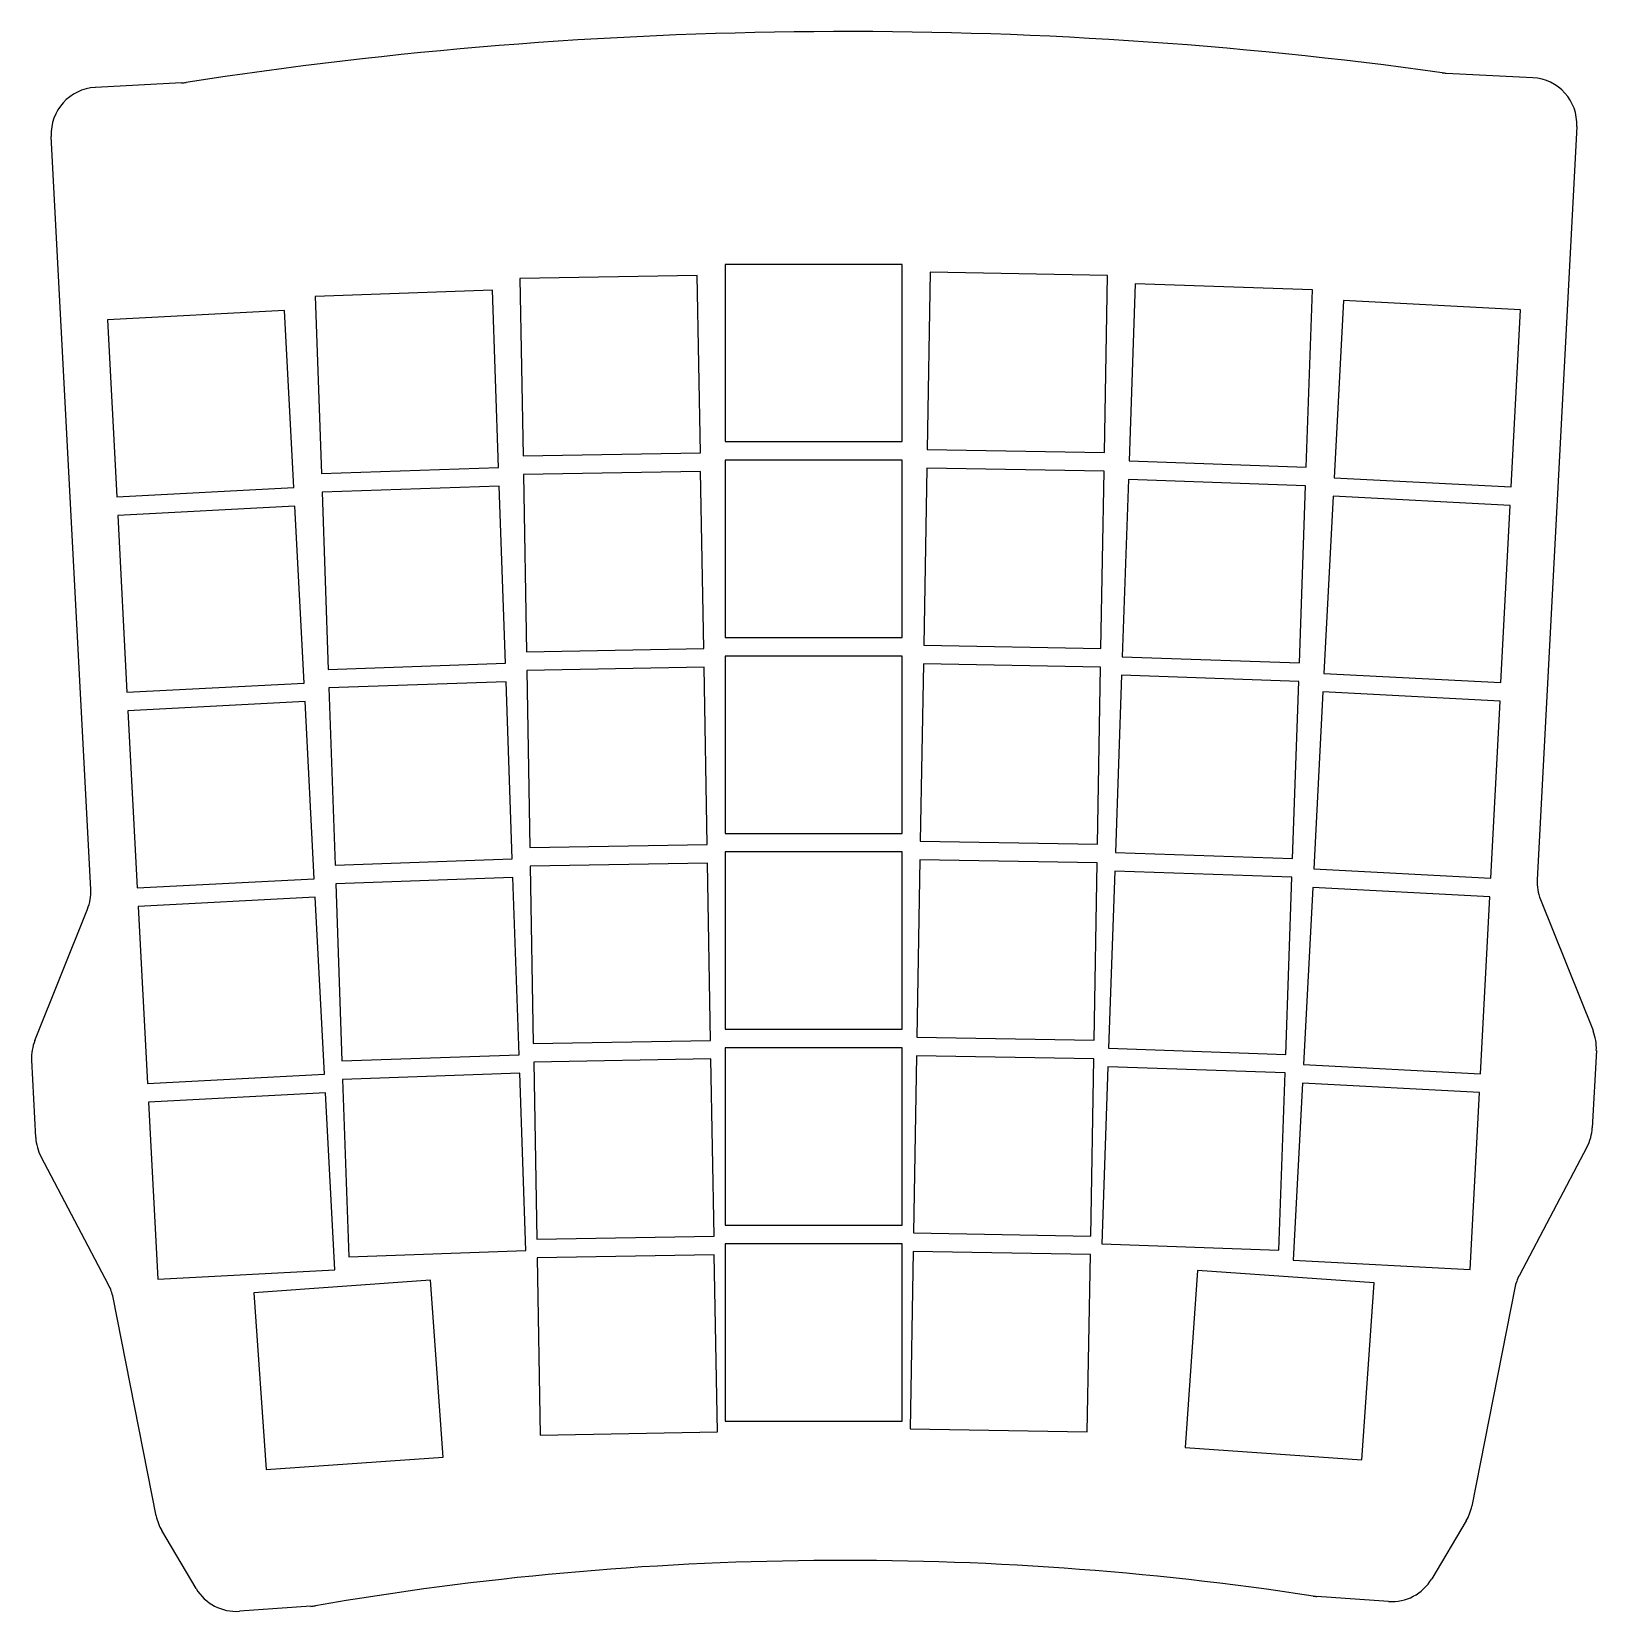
# Model space of a CAD drawing. Header units: millimetres. Extents: x 26 to 194, y -225 to -55.
import ezdxf

# ---------------------------------------------------------------- set-up
doc = ezdxf.new("R2010")
doc.units = ezdxf.units.MM

msp = doc.modelspace()

# ---------------------------------------------------------------- linework, layer by layer
at = {"linetype": 'CONTINUOUS'}
for p, q in [((42.08, -60.63), (32.82, -61.11)), ((177.97, -59.58), (187.27, -60.06)), ((192, -65.32), (187.76, -146.26)), ((32.33, -147.31), (28.09, -66.37)), ((97.49, -81.33), (78.45, -81.66)), ((97.83, -100.38), (97.49, -81.33)), ((119.53, -80.13), (100.48, -80.13)), ((100.48, -80.13), (100.48, -99.18)), ((119.53, -99.18), (119.53, -80.13)), ((122.53, -80.98), (122.2, -100.03)), ((141.58, -81.31), (122.53, -80.98)), ((141.25, -100.36), (141.58, -81.31)), ((75.48, -82.91), (56.45, -83.58)), ((76.15, -101.95), (75.48, -82.91)), ((78.45, -81.66), (78.78, -100.71)), ((144.57, -82.22), (143.9, -101.25)), ((163.61, -82.88), (144.57, -82.22)), ((162.94, -101.92), (163.61, -82.88)), ((56.45, -83.58), (57.11, -102.62)), ((166.94, -84.03), (165.94, -103.06)), ((185.96, -85.03), (166.94, -84.03)), ((53.15, -85.08), (34.13, -86.08)), ((34.13, -86.08), (35.12, -105.1)), ((54.15, -104.1), (53.15, -85.08)), ((184.96, -104.05), (185.96, -85.03)), ((100.48, -99.18), (119.53, -99.18)), ((122.2, -100.03), (141.25, -100.36)), ((78.78, -100.71), (97.83, -100.38)), ((119.53, -101.18), (100.48, -101.18)), ((100.48, -101.18), (100.48, -120.23)), ((119.53, -120.23), (119.53, -101.18)), ((143.9, -101.25), (162.94, -101.92)), ((57.11, -102.62), (76.15, -101.95)), ((97.86, -102.38), (78.81, -102.71)), ((78.81, -102.71), (79.15, -121.76)), ((98.19, -121.42), (97.86, -102.38)), ((122.16, -102.03), (121.83, -121.07)), ((141.21, -102.36), (122.16, -102.03)), ((140.88, -121.41), (141.21, -102.36)), ((143.83, -103.25), (143.17, -122.29)), ((162.87, -103.92), (143.83, -103.25)), ((165.94, -103.06), (184.96, -104.05)), ((35.12, -105.1), (54.15, -104.1)), ((76.22, -103.95), (57.18, -104.62)), ((57.18, -104.62), (57.84, -123.65)), ((76.88, -122.99), (76.22, -103.95)), ((162.21, -122.96), (162.87, -103.92)), ((165.83, -105.05), (164.84, -124.08)), ((184.86, -106.05), (165.83, -105.05)), ((54.25, -106.1), (35.23, -107.1)), ((55.25, -125.13), (54.25, -106.1)), ((183.86, -125.07), (184.86, -106.05)), ((35.23, -107.1), (36.22, -126.12)), ((100.48, -120.23), (119.53, -120.23)), ((79.15, -121.76), (98.19, -121.42)), ((119.53, -122.23), (100.48, -122.23)), ((100.48, -122.23), (100.48, -141.28)), ((119.53, -141.28), (119.53, -122.23)), ((121.83, -121.07), (140.88, -121.41)), ((57.84, -123.65), (76.88, -122.99)), ((98.23, -123.42), (79.18, -123.76)), ((79.18, -123.76), (79.51, -142.8)), ((98.56, -142.47), (98.23, -123.42)), ((121.8, -123.07), (121.46, -142.12)), ((140.84, -123.41), (121.8, -123.07)), ((140.51, -142.45), (140.84, -123.41)), ((143.17, -122.29), (162.21, -122.96)), ((36.22, -126.12), (55.25, -125.13)), ((76.95, -124.99), (57.91, -125.65)), ((77.62, -144.03), (76.95, -124.99)), ((143.1, -124.29), (142.43, -143.33)), ((162.14, -124.95), (143.1, -124.29)), ((161.47, -143.99), (162.14, -124.95)), ((164.84, -124.08), (183.86, -125.07)), ((55.35, -127.12), (36.33, -128.12)), ((56.35, -146.15), (55.35, -127.12)), ((57.91, -125.65), (58.58, -144.69)), ((164.73, -126.08), (163.74, -145.1)), ((183.76, -127.07), (164.73, -126.08)), ((182.76, -146.1), (183.76, -127.07)), ((36.33, -128.12), (37.33, -147.14)), ((79.51, -142.8), (98.56, -142.47)), ((100.48, -141.28), (119.53, -141.28)), ((121.46, -142.12), (140.51, -142.45)), ((58.58, -144.69), (77.62, -144.03)), ((119.53, -143.28), (100.48, -143.28)), ((100.48, -143.28), (100.48, -162.33)), ((119.53, -162.33), (119.53, -143.28)), ((121.43, -144.12), (121.1, -163.17)), ((140.48, -144.45), (121.43, -144.12)), ((142.43, -143.33), (161.47, -143.99)), ((98.6, -144.47), (79.55, -144.8)), ((79.55, -144.8), (79.88, -163.85)), ((98.93, -163.52), (98.6, -144.47)), ((140.14, -163.5), (140.48, -144.45)), ((142.36, -145.33), (141.7, -164.37)), ((161.4, -145.99), (142.36, -145.33)), ((160.74, -165.03), (161.4, -145.99)), ((163.74, -145.1), (182.76, -146.1)), ((37.33, -147.14), (56.35, -146.15)), ((77.69, -146.03), (58.65, -146.69)), ((58.65, -146.69), (59.31, -165.73)), ((78.35, -165.06), (77.69, -146.03)), ((163.63, -147.1), (162.63, -166.12)), ((182.65, -148.09), (163.63, -147.1)), ((56.45, -148.14), (37.43, -149.14)), ((37.43, -149.14), (38.43, -168.17)), ((57.45, -167.17), (56.45, -148.14)), ((181.66, -167.12), (182.65, -148.09)), ((188.11, -148.38), (193.76, -162.48)), ((26.33, -163.53), (31.98, -149.43)), ((100.48, -162.33), (119.53, -162.33)), ((79.88, -163.85), (98.93, -163.52)), ((119.53, -164.33), (100.48, -164.33)), ((100.48, -164.33), (100.48, -183.38)), ((119.53, -183.38), (119.53, -164.33)), ((121.1, -163.17), (140.14, -163.5)), ((141.7, -164.37), (160.74, -165.03)), ((194.11, -164.6), (193.67, -172.92)), ((26.41, -173.96), (25.98, -165.65)), ((59.31, -165.73), (78.35, -165.06)), ((98.96, -165.52), (79.92, -165.85)), ((79.92, -165.85), (80.25, -184.9)), ((99.3, -184.56), (98.96, -165.52)), ((121.06, -165.17), (120.73, -184.21)), ((140.11, -165.5), (121.06, -165.17)), ((139.78, -184.55), (140.11, -165.5)), ((141.63, -166.36), (140.97, -185.4)), ((160.67, -167.03), (141.63, -166.36)), ((162.63, -166.12), (181.66, -167.12)), ((38.43, -168.17), (57.45, -167.17)), ((78.42, -167.06), (59.38, -167.73)), ((59.38, -167.73), (60.05, -186.77)), ((79.09, -186.1), (78.42, -167.06)), ((160, -186.07), (160.67, -167.03)), ((57.56, -169.17), (38.53, -170.16)), ((58.55, -188.19), (57.56, -169.17)), ((162.53, -168.12), (161.53, -187.14)), ((181.55, -169.11), (162.53, -168.12)), ((180.56, -188.14), (181.55, -169.11)), ((38.53, -170.16), (39.53, -189.19)), ((34.25, -189.8), (26.99, -176.04)), ((193.1, -174.99), (185.84, -188.75)), ((80.25, -184.9), (99.3, -184.56)), ((100.48, -183.38), (119.53, -183.38)), ((120.73, -184.21), (139.78, -184.55)), ((60.05, -186.77), (79.09, -186.1)), ((99.33, -186.56), (80.28, -186.9)), ((99.66, -205.61), (99.33, -186.56)), ((119.53, -185.38), (100.48, -185.38)), ((100.48, -185.38), (100.48, -204.43)), ((119.53, -204.43), (119.53, -185.38)), ((120.7, -186.21), (120.36, -205.26)), ((139.74, -186.55), (120.7, -186.21)), ((139.41, -205.59), (139.74, -186.55)), ((140.97, -185.4), (160, -186.07)), ((39.53, -189.19), (58.55, -188.19)), ((80.28, -186.9), (80.62, -205.94)), ((151.24, -188.26), (149.91, -207.26)), ((170.24, -189.59), (151.24, -188.26)), ((161.53, -187.14), (180.56, -188.14)), ((68.85, -189.31), (49.85, -190.64)), ((70.18, -208.31), (68.85, -189.31)), ((168.91, -208.59), (170.24, -189.59)), ((185.36, -190.12), (180.72, -213.58)), ((39.36, -214.62), (34.73, -191.16)), ((49.85, -190.64), (51.17, -209.64)), ((100.48, -204.43), (119.53, -204.43)), ((120.36, -205.26), (139.41, -205.59)), ((80.62, -205.94), (99.66, -205.61)), ((51.17, -209.64), (70.18, -208.31)), ((149.91, -207.26), (168.91, -208.59)), ((180.12, -215.16), (176.42, -221.39)), ((43.66, -222.44), (39.97, -216.21)), ((171.77, -223.83), (164.08, -223.29)), ((55.96, -224.34), (48.31, -224.88))]:
    msp.add_line(p, q, dxfattribs=at)
for centre, radius, start, end in [((113.6, -519.68), 464.57, 82.0884, 98.7936), ((33.08, -66.11), 5, 93, 183), ((41.81, -55.63), 5, 273, 278.7936), ((178.23, -54.58), 5, 262.0884, 267), ((187.01, -65.06), 5, 357, 87), ((27.33, -147.57), 5, 338.1846, 3), ((192.75, -146.52), 5, 177, 201.8154), ((189.11, -164.34), 5, 357, 21.8154), ((30.97, -165.39), 5, 158.1846, 183), ((188.68, -172.65), 5, 332.1846, 357), ((31.41, -173.7), 5, 183, 207.8154), ((29.82, -192.13), 5, 11.1659, 27.8154), ((190.26, -191.08), 5, 152.1846, 168.8341), ((175.82, -212.61), 5, 329.3205, 348.8341), ((44.27, -213.66), 5, 191.1659, 210.6795), ((113.25, -552.89), 333.48, 81.3026, 99.8044), ((172.12, -218.84), 5, 266, 329.3205), ((47.96, -219.89), 5, 210.6795, 274), ((164.43, -218.3), 5, 261.3026, 266), ((55.61, -219.36), 5, 274, 279.8044)]:
    msp.add_arc(centre, radius, start, end, dxfattribs=at)

doc.saveas('drawing.dxf')
